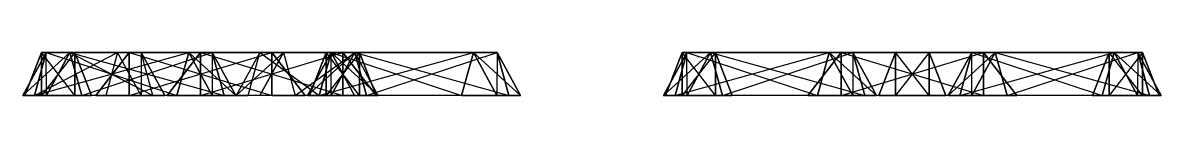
# Model space of a CAD drawing. Extents: x -3500 to 3500, y -22 to 22.
# Drawn here: x -1266.7 to -1204, y 19.7 to 22 of the extents above; entities that cross this region are included whole.
import ezdxf

# ---------------------------------------------------------------- set-up
doc = ezdxf.new("R2010")
doc.units = 0
doc.layers.add('UB3D', color=1, linetype='CONTINUOUS')

msp = doc.modelspace()

# ---------------------------------------------------------------- linework, layer by layer
at = {"layer": 'UB3D', "color": 2}
for points in [[(-1266.689134, 19.685039, 1282.338228), (-1266.043937, 19.685039, 1284.288346), (-1265.392913, 22.047244, 1283.640236)], [(-1265.387165, 19.685039, 1281.042008), (-1266.689134, 19.685039, 1282.338228), (-1264.090945, 22.047244, 1282.344016)], [(-1266.689134, 19.685039, 1282.338228), (-1264.090945, 22.047244, 1282.344016), (-1265.392913, 22.047244, 1283.640236)], [(-1266.689134, 19.685039, 1260.023976), (-1265.392913, 22.047244, 1258.721969), (-1266.043937, 19.685039, 1258.073858)], [(-1266.689134, 19.685039, 1260.023976), (-1265.387165, 19.685039, 1261.320197), (-1265.392913, 22.047244, 1258.721969)], [(-1266.689134, 19.685039, 1323.016102), (-1265.392913, 22.047244, 1321.714094), (-1266.043937, 19.685039, 1321.065984)], [(-1266.689134, 19.685039, 1323.016102), (-1265.387165, 19.685039, 1324.312323), (-1265.392913, 22.047244, 1321.714094)], [(-1265.660551, 19.685039, 1284.82937), (-1265.660551, 22.047244, 1282.992126), (-1266.579173, 19.685039, 1282.992126)], [(-1265.660551, 22.047244, 1282.992126), (-1266.579173, 19.685039, 1282.992126), (-1265.660551, 22.047244, 1259.370079)], [(-1266.579173, 19.685039, 1282.992126), (-1265.660551, 22.047244, 1259.370079), (-1266.579173, 19.685039, 1259.370079)], [(-1265.660551, 22.047244, 1259.370079), (-1266.579173, 19.685039, 1259.370079), (-1265.660551, 19.685039, 1257.532835)], [(-1265.660551, 19.685039, 1347.821496), (-1265.660551, 22.047244, 1345.984252), (-1266.579173, 19.685039, 1345.984252)], [(-1265.660551, 22.047244, 1345.984252), (-1266.579173, 19.685039, 1345.984252), (-1265.660551, 22.047244, 1322.362205)], [(-1266.579173, 19.685039, 1345.984252), (-1265.660551, 22.047244, 1322.362205), (-1266.579173, 19.685039, 1322.362205)], [(-1265.660551, 22.047244, 1322.362205), (-1266.579173, 19.685039, 1322.362205), (-1265.660551, 19.685039, 1320.524961)], [(-1265.660551, 19.685039, 1324.199449), (-1265.660551, 22.047244, 1322.362205), (-1266.579173, 19.685039, 1322.362205)], [(-1265.660551, 22.047244, 1322.362205), (-1266.579173, 19.685039, 1322.362205), (-1265.660551, 22.047244, 1318.425197)], [(-1266.579173, 19.685039, 1322.362205), (-1265.660551, 22.047244, 1318.425197), (-1266.579173, 19.685039, 1318.425197)], [(-1265.660551, 22.047244, 1318.425197), (-1266.579173, 19.685039, 1318.425197), (-1265.660551, 19.685039, 1316.587953)], [(-1266.043937, 19.685039, 1284.288346), (-1265.392913, 22.047244, 1283.640236), (-1258.204921, 19.685039, 1292.162362)], [(-1265.392913, 22.047244, 1258.721969), (-1266.043937, 19.685039, 1258.073858), (-1257.553898, 22.047244, 1250.847953)], [(-1266.043937, 19.685039, 1258.073858), (-1257.553898, 22.047244, 1250.847953), (-1258.204921, 19.685039, 1250.199843)], [(-1265.392913, 22.047244, 1321.714094), (-1266.043937, 19.685039, 1321.065984), (-1261.473386, 22.047244, 1317.777087)], [(-1266.043937, 19.685039, 1321.065984), (-1261.473386, 22.047244, 1317.777087), (-1262.124409, 19.685039, 1317.128976)], [(-1265.660551, 19.685039, 1284.82937), (-1263.823307, 19.685039, 1284.82937), (-1265.660551, 22.047244, 1282.992126)], [(-1263.823307, 19.685039, 1284.82937), (-1265.660551, 22.047244, 1282.992126), (-1263.823307, 22.047244, 1282.992126)], [(-1265.660551, 22.047244, 1282.992126), (-1263.823307, 22.047244, 1282.992126), (-1265.660551, 22.047244, 1259.370079)], [(-1263.823307, 22.047244, 1282.992126), (-1265.660551, 22.047244, 1259.370079), (-1263.823307, 22.047244, 1259.370079)], [(-1265.660551, 22.047244, 1259.370079), (-1263.823307, 22.047244, 1259.370079), (-1265.660551, 19.685039, 1257.532835)], [(-1263.823307, 22.047244, 1259.370079), (-1265.660551, 19.685039, 1257.532835), (-1263.823307, 19.685039, 1257.532835)], [(-1265.660551, 19.685039, 1347.821496), (-1263.823307, 19.685039, 1347.821496), (-1265.660551, 22.047244, 1345.984252)], [(-1263.823307, 19.685039, 1347.821496), (-1265.660551, 22.047244, 1345.984252), (-1263.823307, 22.047244, 1345.984252)], [(-1265.660551, 22.047244, 1345.984252), (-1263.823307, 22.047244, 1345.984252), (-1265.660551, 22.047244, 1322.362205)], [(-1263.823307, 22.047244, 1345.984252), (-1265.660551, 22.047244, 1322.362205), (-1263.823307, 22.047244, 1322.362205)], [(-1265.660551, 22.047244, 1322.362205), (-1263.823307, 22.047244, 1322.362205), (-1265.660551, 19.685039, 1320.524961)], [(-1263.823307, 22.047244, 1322.362205), (-1265.660551, 19.685039, 1320.524961), (-1263.823307, 19.685039, 1320.524961)], [(-1265.660551, 19.685039, 1324.199449), (-1263.823307, 19.685039, 1324.199449), (-1265.660551, 22.047244, 1322.362205)], [(-1263.823307, 19.685039, 1324.199449), (-1265.660551, 22.047244, 1322.362205), (-1263.823307, 22.047244, 1322.362205)], [(-1265.660551, 22.047244, 1322.362205), (-1263.823307, 22.047244, 1322.362205), (-1265.660551, 22.047244, 1318.425197)], [(-1263.823307, 22.047244, 1322.362205), (-1265.660551, 22.047244, 1318.425197), (-1263.823307, 22.047244, 1318.425197)], [(-1265.660551, 22.047244, 1318.425197), (-1263.823307, 22.047244, 1318.425197), (-1265.660551, 19.685039, 1316.587953)], [(-1263.823307, 22.047244, 1318.425197), (-1265.660551, 19.685039, 1316.587953), (-1263.823307, 19.685039, 1316.587953)], [(-1265.392913, 22.047244, 1283.640236), (-1258.204921, 19.685039, 1292.162362), (-1257.553898, 22.047244, 1291.514252)], [(-1264.090945, 22.047244, 1282.344016), (-1265.392913, 22.047244, 1283.640236), (-1256.251929, 22.047244, 1290.218031)], [(-1265.392913, 22.047244, 1283.640236), (-1256.251929, 22.047244, 1290.218031), (-1257.553898, 22.047244, 1291.514252)], [(-1265.387165, 19.685039, 1261.320197), (-1265.392913, 22.047244, 1258.721969), (-1264.090945, 22.047244, 1260.018189)], [(-1265.392913, 22.047244, 1258.721969), (-1264.090945, 22.047244, 1260.018189), (-1257.553898, 22.047244, 1250.847953)], [(-1265.387165, 19.685039, 1324.312323), (-1265.392913, 22.047244, 1321.714094), (-1264.090945, 22.047244, 1323.010315)], [(-1265.392913, 22.047244, 1321.714094), (-1264.090945, 22.047244, 1323.010315), (-1261.473386, 22.047244, 1317.777087)], [(-1265.387165, 19.685039, 1281.042008), (-1264.090945, 22.047244, 1282.344016), (-1263.439921, 19.685039, 1281.695906)], [(-1265.387165, 19.685039, 1261.320197), (-1263.439921, 19.685039, 1260.666299), (-1264.090945, 22.047244, 1260.018189)], [(-1265.387165, 19.685039, 1324.312323), (-1263.439921, 19.685039, 1323.658425), (-1264.090945, 22.047244, 1323.010315)], [(-1264.090945, 22.047244, 1282.344016), (-1263.439921, 19.685039, 1281.695906), (-1256.251929, 22.047244, 1290.218031)], [(-1263.439921, 19.685039, 1260.666299), (-1264.090945, 22.047244, 1260.018189), (-1255.600906, 19.685039, 1252.792283)], [(-1264.090945, 22.047244, 1260.018189), (-1255.600906, 19.685039, 1252.792283), (-1256.251929, 22.047244, 1252.144173)], [(-1264.090945, 22.047244, 1260.018189), (-1257.553898, 22.047244, 1250.847953), (-1256.251929, 22.047244, 1252.144173)], [(-1263.439921, 19.685039, 1323.658425), (-1264.090945, 22.047244, 1323.010315), (-1259.520394, 19.685039, 1319.721417)], [(-1264.090945, 22.047244, 1323.010315), (-1259.520394, 19.685039, 1319.721417), (-1260.171417, 22.047244, 1319.073307)], [(-1264.090945, 22.047244, 1323.010315), (-1261.473386, 22.047244, 1317.777087), (-1260.171417, 22.047244, 1319.073307)], [(-1263.823307, 19.685039, 1284.82937), (-1262.904685, 19.685039, 1282.992126), (-1263.823307, 22.047244, 1282.992126)], [(-1262.904685, 19.685039, 1282.992126), (-1263.823307, 22.047244, 1282.992126), (-1262.904685, 19.685039, 1259.370079)], [(-1263.823307, 22.047244, 1282.992126), (-1262.904685, 19.685039, 1259.370079), (-1263.823307, 22.047244, 1259.370079)], [(-1262.904685, 19.685039, 1259.370079), (-1263.823307, 22.047244, 1259.370079), (-1263.823307, 19.685039, 1257.532835)], [(-1263.823307, 19.685039, 1347.821496), (-1262.904685, 19.685039, 1345.984252), (-1263.823307, 22.047244, 1345.984252)], [(-1262.904685, 19.685039, 1345.984252), (-1263.823307, 22.047244, 1345.984252), (-1262.904685, 19.685039, 1322.362205)], [(-1263.823307, 22.047244, 1345.984252), (-1262.904685, 19.685039, 1322.362205), (-1263.823307, 22.047244, 1322.362205)], [(-1262.904685, 19.685039, 1322.362205), (-1263.823307, 22.047244, 1322.362205), (-1263.823307, 19.685039, 1320.524961)], [(-1263.823307, 19.685039, 1324.199449), (-1262.904685, 19.685039, 1322.362205), (-1263.823307, 22.047244, 1322.362205)], [(-1262.904685, 19.685039, 1322.362205), (-1263.823307, 22.047244, 1322.362205), (-1262.904685, 19.685039, 1318.425197)], [(-1263.823307, 22.047244, 1322.362205), (-1262.904685, 19.685039, 1318.425197), (-1263.823307, 22.047244, 1318.425197)], [(-1262.904685, 19.685039, 1318.425197), (-1263.823307, 22.047244, 1318.425197), (-1263.823307, 19.685039, 1316.587953)], [(-1263.439921, 19.685039, 1281.695906), (-1256.251929, 22.047244, 1290.218031), (-1255.600906, 19.685039, 1289.569921)], [(-1262.659646, 19.685039, 1317.506575), (-1260.822402, 22.047244, 1317.506575), (-1260.822402, 19.685039, 1316.587953)], [(-1262.659646, 19.685039, 1319.343819), (-1260.822402, 19.685039, 1320.262441), (-1260.822402, 22.047244, 1319.343819)], [(-1262.659646, 19.685039, 1317.506575), (-1262.659646, 19.685039, 1319.343819), (-1260.822402, 22.047244, 1317.506575)], [(-1262.659646, 19.685039, 1319.343819), (-1260.822402, 22.047244, 1317.506575), (-1260.822402, 22.047244, 1319.343819)], [(-1261.473386, 22.047244, 1317.777087), (-1262.124409, 19.685039, 1317.128976), (-1260.177165, 19.685039, 1316.475079)], [(-1261.473386, 22.047244, 1317.777087), (-1260.171417, 22.047244, 1319.073307), (-1260.177165, 19.685039, 1316.475079)], [(-1260.822402, 22.047244, 1317.506575), (-1260.822402, 19.685039, 1316.587953), (-1252.983386, 22.047244, 1317.506575)], [(-1260.822402, 19.685039, 1316.587953), (-1252.983386, 22.047244, 1317.506575), (-1252.983386, 19.685039, 1316.587953)], [(-1260.822402, 19.685039, 1320.262441), (-1260.822402, 22.047244, 1319.343819), (-1252.983386, 19.685039, 1320.262441)], [(-1260.822402, 22.047244, 1319.343819), (-1252.983386, 19.685039, 1320.262441), (-1252.983386, 22.047244, 1319.343819)], [(-1260.822402, 22.047244, 1317.506575), (-1260.822402, 22.047244, 1319.343819), (-1252.983386, 22.047244, 1317.506575)], [(-1260.822402, 22.047244, 1319.343819), (-1252.983386, 22.047244, 1317.506575), (-1252.983386, 22.047244, 1319.343819)], [(-1260.171417, 22.047244, 1319.073307), (-1260.177165, 19.685039, 1316.475079), (-1258.875197, 19.685039, 1317.771299)], [(-1259.520394, 19.685039, 1319.721417), (-1260.171417, 22.047244, 1319.073307), (-1258.875197, 19.685039, 1317.771299)], [(-1258.740157, 19.685039, 1289.94752), (-1256.902913, 22.047244, 1289.94752), (-1256.902913, 19.685039, 1289.028898)], [(-1258.740157, 19.685039, 1291.784764), (-1256.902913, 19.685039, 1292.703386), (-1256.902913, 22.047244, 1291.784764)], [(-1258.740157, 19.685039, 1289.94752), (-1258.740157, 19.685039, 1291.784764), (-1256.902913, 22.047244, 1289.94752)], [(-1258.740157, 19.685039, 1291.784764), (-1256.902913, 22.047244, 1289.94752), (-1256.902913, 22.047244, 1291.784764)], [(-1258.740157, 19.685039, 1250.577441), (-1256.902913, 22.047244, 1250.577441), (-1256.902913, 19.685039, 1249.658819)], [(-1258.740157, 19.685039, 1252.414685), (-1256.902913, 19.685039, 1253.333307), (-1256.902913, 22.047244, 1252.414685)], [(-1258.740157, 19.685039, 1250.577441), (-1258.740157, 19.685039, 1252.414685), (-1256.902913, 22.047244, 1250.577441)], [(-1258.740157, 19.685039, 1252.414685), (-1256.902913, 22.047244, 1250.577441), (-1256.902913, 22.047244, 1252.414685)], [(-1258.204921, 19.685039, 1292.162362), (-1257.553898, 22.047244, 1291.514252), (-1256.257677, 19.685039, 1292.81626)], [(-1257.553898, 22.047244, 1250.847953), (-1258.204921, 19.685039, 1250.199843), (-1256.257677, 19.685039, 1249.545945)], [(-1256.251929, 22.047244, 1290.218031), (-1257.553898, 22.047244, 1291.514252), (-1254.955709, 19.685039, 1291.520039)], [(-1257.553898, 22.047244, 1291.514252), (-1254.955709, 19.685039, 1291.520039), (-1256.257677, 19.685039, 1292.81626)], [(-1257.553898, 22.047244, 1250.847953), (-1256.251929, 22.047244, 1252.144173), (-1256.257677, 19.685039, 1249.545945)], [(-1256.902913, 22.047244, 1289.94752), (-1256.902913, 19.685039, 1289.028898), (-1249.063898, 22.047244, 1289.94752)], [(-1256.902913, 19.685039, 1289.028898), (-1249.063898, 22.047244, 1289.94752), (-1249.063898, 19.685039, 1289.028898)], [(-1256.902913, 19.685039, 1292.703386), (-1256.902913, 22.047244, 1291.784764), (-1249.063898, 19.685039, 1292.703386)], [(-1256.902913, 22.047244, 1291.784764), (-1249.063898, 19.685039, 1292.703386), (-1249.063898, 22.047244, 1291.784764)], [(-1256.902913, 22.047244, 1289.94752), (-1256.902913, 22.047244, 1291.784764), (-1249.063898, 22.047244, 1289.94752)], [(-1256.902913, 22.047244, 1291.784764), (-1249.063898, 22.047244, 1289.94752), (-1249.063898, 22.047244, 1291.784764)], [(-1256.902913, 22.047244, 1250.577441), (-1256.902913, 19.685039, 1249.658819), (-1249.063898, 22.047244, 1250.577441)], [(-1256.902913, 19.685039, 1249.658819), (-1249.063898, 22.047244, 1250.577441), (-1249.063898, 19.685039, 1249.658819)], [(-1256.902913, 19.685039, 1253.333307), (-1256.902913, 22.047244, 1252.414685), (-1249.063898, 19.685039, 1253.333307)], [(-1256.902913, 22.047244, 1252.414685), (-1249.063898, 19.685039, 1253.333307), (-1249.063898, 22.047244, 1252.414685)], [(-1256.902913, 22.047244, 1250.577441), (-1256.902913, 22.047244, 1252.414685), (-1249.063898, 22.047244, 1250.577441)], [(-1256.902913, 22.047244, 1252.414685), (-1249.063898, 22.047244, 1250.577441), (-1249.063898, 22.047244, 1252.414685)], [(-1256.251929, 22.047244, 1252.144173), (-1256.257677, 19.685039, 1249.545945), (-1254.955709, 19.685039, 1250.842165)], [(-1256.251929, 22.047244, 1290.218031), (-1255.600906, 19.685039, 1289.569921), (-1254.955709, 19.685039, 1291.520039)], [(-1255.600906, 19.685039, 1252.792283), (-1256.251929, 22.047244, 1252.144173), (-1254.955709, 19.685039, 1250.842165)], [(-1254.930591, 19.685039, 1317.77126), (-1254.285394, 19.685039, 1319.721417), (-1253.63437, 22.047244, 1319.073268)], [(-1253.628622, 19.685039, 1316.475118), (-1254.930591, 19.685039, 1317.77126), (-1252.332402, 22.047244, 1317.777126)], [(-1254.930591, 19.685039, 1317.77126), (-1252.332402, 22.047244, 1317.777126), (-1253.63437, 22.047244, 1319.073268)], [(-1254.285394, 19.685039, 1319.721417), (-1253.63437, 22.047244, 1319.073268), (-1250.365906, 19.685039, 1323.658425)], [(-1253.63437, 22.047244, 1319.073268), (-1250.365906, 19.685039, 1323.658425), (-1249.714882, 22.047244, 1323.010276)], [(-1252.332402, 22.047244, 1317.777126), (-1253.63437, 22.047244, 1319.073268), (-1248.412913, 22.047244, 1321.714134)], [(-1253.63437, 22.047244, 1319.073268), (-1248.412913, 22.047244, 1321.714134), (-1249.714882, 22.047244, 1323.010276)], [(-1253.628622, 19.685039, 1316.475118), (-1252.332402, 22.047244, 1317.777126), (-1251.681378, 19.685039, 1317.128976)], [(-1252.983386, 22.047244, 1317.506575), (-1252.983386, 19.685039, 1316.587953), (-1251.146142, 19.685039, 1317.506575)], [(-1252.983386, 19.685039, 1320.262441), (-1252.983386, 22.047244, 1319.343819), (-1251.146142, 19.685039, 1319.343819)], [(-1252.983386, 22.047244, 1317.506575), (-1252.983386, 22.047244, 1319.343819), (-1251.146142, 19.685039, 1317.506575)], [(-1252.983386, 22.047244, 1319.343819), (-1251.146142, 19.685039, 1317.506575), (-1251.146142, 19.685039, 1319.343819)], [(-1252.332402, 22.047244, 1317.777126), (-1251.681378, 19.685039, 1317.128976), (-1248.412913, 22.047244, 1321.714134)], [(-1251.681378, 19.685039, 1317.128976), (-1248.412913, 22.047244, 1321.714134), (-1247.76189, 19.685039, 1321.065984)], [(-1251.011102, 19.685039, 1291.520039), (-1249.714882, 22.047244, 1290.218031), (-1250.365906, 19.685039, 1289.569921)], [(-1251.011102, 19.685039, 1291.520039), (-1249.709134, 19.685039, 1292.81626), (-1249.714882, 22.047244, 1290.218031)], [(-1251.011102, 19.685039, 1250.842165), (-1250.365906, 19.685039, 1252.792283), (-1249.714882, 22.047244, 1252.144173)], [(-1249.709134, 19.685039, 1249.545945), (-1251.011102, 19.685039, 1250.842165), (-1248.412913, 22.047244, 1250.847953)], [(-1251.011102, 19.685039, 1250.842165), (-1248.412913, 22.047244, 1250.847953), (-1249.714882, 22.047244, 1252.144173)], [(-1249.98252, 19.685039, 1347.821496), (-1249.98252, 22.047244, 1345.984252), (-1250.901142, 19.685039, 1345.984252)], [(-1249.98252, 22.047244, 1345.984252), (-1250.901142, 19.685039, 1345.984252), (-1249.98252, 22.047244, 1322.362205)], [(-1250.901142, 19.685039, 1345.984252), (-1249.98252, 22.047244, 1322.362205), (-1250.901142, 19.685039, 1322.362205)], [(-1249.98252, 22.047244, 1322.362205), (-1250.901142, 19.685039, 1322.362205), (-1249.98252, 19.685039, 1320.524961)], [(-1249.714882, 22.047244, 1290.218031), (-1250.365906, 19.685039, 1289.569921), (-1241.875866, 22.047244, 1282.344016)], [(-1250.365906, 19.685039, 1289.569921), (-1241.875866, 22.047244, 1282.344016), (-1242.52689, 19.685039, 1281.695906)], [(-1250.365906, 19.685039, 1252.792283), (-1249.714882, 22.047244, 1252.144173), (-1242.52689, 19.685039, 1260.666299)], [(-1250.365906, 19.685039, 1323.658425), (-1249.714882, 22.047244, 1323.010276), (-1248.418661, 19.685039, 1324.312283)], [(-1249.98252, 19.685039, 1347.821496), (-1248.145276, 19.685039, 1347.821496), (-1249.98252, 22.047244, 1345.984252)], [(-1248.145276, 19.685039, 1347.821496), (-1249.98252, 22.047244, 1345.984252), (-1248.145276, 22.047244, 1345.984252)], [(-1249.98252, 22.047244, 1345.984252), (-1248.145276, 22.047244, 1345.984252), (-1249.98252, 22.047244, 1322.362205)], [(-1248.145276, 22.047244, 1345.984252), (-1249.98252, 22.047244, 1322.362205), (-1248.145276, 22.047244, 1322.362205)], [(-1249.98252, 22.047244, 1322.362205), (-1248.145276, 22.047244, 1322.362205), (-1249.98252, 19.685039, 1320.524961)], [(-1248.145276, 22.047244, 1322.362205), (-1249.98252, 19.685039, 1320.524961), (-1248.145276, 19.685039, 1320.524961)], [(-1249.709134, 19.685039, 1292.81626), (-1249.714882, 22.047244, 1290.218031), (-1248.412913, 22.047244, 1291.514252)], [(-1249.714882, 22.047244, 1290.218031), (-1248.412913, 22.047244, 1291.514252), (-1241.875866, 22.047244, 1282.344016)], [(-1249.714882, 22.047244, 1252.144173), (-1242.52689, 19.685039, 1260.666299), (-1241.875866, 22.047244, 1260.018189)], [(-1248.412913, 22.047244, 1250.847953), (-1249.714882, 22.047244, 1252.144173), (-1240.573898, 22.047244, 1258.721969)], [(-1249.714882, 22.047244, 1252.144173), (-1240.573898, 22.047244, 1258.721969), (-1241.875866, 22.047244, 1260.018189)], [(-1248.412913, 22.047244, 1321.714134), (-1249.714882, 22.047244, 1323.010276), (-1247.116693, 19.685039, 1323.016142)], [(-1249.714882, 22.047244, 1323.010276), (-1247.116693, 19.685039, 1323.016142), (-1248.418661, 19.685039, 1324.312283)], [(-1249.709134, 19.685039, 1292.81626), (-1247.76189, 19.685039, 1292.162362), (-1248.412913, 22.047244, 1291.514252)], [(-1249.709134, 19.685039, 1249.545945), (-1248.412913, 22.047244, 1250.847953), (-1247.76189, 19.685039, 1250.199843)], [(-1249.063898, 22.047244, 1289.94752), (-1249.063898, 19.685039, 1289.028898), (-1247.226654, 19.685039, 1289.94752)], [(-1249.063898, 19.685039, 1292.703386), (-1249.063898, 22.047244, 1291.784764), (-1247.226654, 19.685039, 1291.784764)], [(-1249.063898, 22.047244, 1289.94752), (-1249.063898, 22.047244, 1291.784764), (-1247.226654, 19.685039, 1289.94752)], [(-1249.063898, 22.047244, 1291.784764), (-1247.226654, 19.685039, 1289.94752), (-1247.226654, 19.685039, 1291.784764)], [(-1249.063898, 22.047244, 1250.577441), (-1249.063898, 19.685039, 1249.658819), (-1247.226654, 19.685039, 1250.577441)], [(-1249.063898, 19.685039, 1253.333307), (-1249.063898, 22.047244, 1252.414685), (-1247.226654, 19.685039, 1252.414685)], [(-1249.063898, 22.047244, 1250.577441), (-1249.063898, 22.047244, 1252.414685), (-1247.226654, 19.685039, 1250.577441)], [(-1249.063898, 22.047244, 1252.414685), (-1247.226654, 19.685039, 1250.577441), (-1247.226654, 19.685039, 1252.414685)], [(-1247.76189, 19.685039, 1292.162362), (-1248.412913, 22.047244, 1291.514252), (-1239.922874, 19.685039, 1284.288346)], [(-1248.412913, 22.047244, 1291.514252), (-1239.922874, 19.685039, 1284.288346), (-1240.573898, 22.047244, 1283.640236)], [(-1248.412913, 22.047244, 1291.514252), (-1241.875866, 22.047244, 1282.344016), (-1240.573898, 22.047244, 1283.640236)], [(-1248.412913, 22.047244, 1250.847953), (-1247.76189, 19.685039, 1250.199843), (-1240.573898, 22.047244, 1258.721969)], [(-1248.412913, 22.047244, 1321.714134), (-1247.76189, 19.685039, 1321.065984), (-1247.116693, 19.685039, 1323.016142)], [(-1248.145276, 19.685039, 1347.821496), (-1247.226654, 19.685039, 1345.984252), (-1248.145276, 22.047244, 1345.984252)], [(-1247.226654, 19.685039, 1345.984252), (-1248.145276, 22.047244, 1345.984252), (-1247.226654, 19.685039, 1322.362205)], [(-1248.145276, 22.047244, 1345.984252), (-1247.226654, 19.685039, 1322.362205), (-1248.145276, 22.047244, 1322.362205)], [(-1247.226654, 19.685039, 1322.362205), (-1248.145276, 22.047244, 1322.362205), (-1248.145276, 19.685039, 1320.524961)], [(-1247.76189, 19.685039, 1250.199843), (-1240.573898, 22.047244, 1258.721969), (-1239.922874, 19.685039, 1258.073858)], [(-1241.875866, 22.047244, 1282.344016), (-1242.52689, 19.685039, 1281.695906), (-1240.579646, 19.685039, 1281.042008)], [(-1242.52689, 19.685039, 1260.666299), (-1241.875866, 22.047244, 1260.018189), (-1240.579646, 19.685039, 1261.320197)], [(-1241.875866, 22.047244, 1282.344016), (-1240.573898, 22.047244, 1283.640236), (-1240.579646, 19.685039, 1281.042008)], [(-1240.573898, 22.047244, 1258.721969), (-1241.875866, 22.047244, 1260.018189), (-1239.277677, 19.685039, 1260.023976)], [(-1241.875866, 22.047244, 1260.018189), (-1239.277677, 19.685039, 1260.023976), (-1240.579646, 19.685039, 1261.320197)], [(-1240.573898, 22.047244, 1283.640236), (-1240.579646, 19.685039, 1281.042008), (-1239.277677, 19.685039, 1282.338228)], [(-1239.922874, 19.685039, 1284.288346), (-1240.573898, 22.047244, 1283.640236), (-1239.277677, 19.685039, 1282.338228)], [(-1240.573898, 22.047244, 1258.721969), (-1239.922874, 19.685039, 1258.073858), (-1239.277677, 19.685039, 1260.023976)], [(-1231.413543, 19.685039, 1282.338228), (-1230.768346, 19.685039, 1284.288346), (-1230.117323, 22.047244, 1283.640236)], [(-1230.111575, 19.685039, 1281.042008), (-1231.413543, 19.685039, 1282.338228), (-1228.815354, 22.047244, 1282.344016)], [(-1231.413543, 19.685039, 1282.338228), (-1228.815354, 22.047244, 1282.344016), (-1230.117323, 22.047244, 1283.640236)], [(-1231.413543, 19.685039, 1271.835), (-1230.117323, 22.047244, 1270.532992), (-1230.768346, 19.685039, 1269.884882)], [(-1231.413543, 19.685039, 1271.835), (-1230.111575, 19.685039, 1273.13122), (-1230.117323, 22.047244, 1270.532992)], [(-1230.384961, 19.685039, 1284.82937), (-1230.384961, 22.047244, 1282.992126), (-1231.303583, 19.685039, 1282.992126)], [(-1230.384961, 22.047244, 1282.992126), (-1231.303583, 19.685039, 1282.992126), (-1230.384961, 22.047244, 1271.181102)], [(-1231.303583, 19.685039, 1282.992126), (-1230.384961, 22.047244, 1271.181102), (-1231.303583, 19.685039, 1271.181102)], [(-1230.384961, 22.047244, 1271.181102), (-1231.303583, 19.685039, 1271.181102), (-1230.384961, 19.685039, 1269.343858)], [(-1230.768346, 19.685039, 1284.288346), (-1230.117323, 22.047244, 1283.640236), (-1222.929331, 19.685039, 1292.162362)], [(-1230.117323, 22.047244, 1270.532992), (-1230.768346, 19.685039, 1269.884882), (-1222.278307, 22.047244, 1262.658976)], [(-1230.768346, 19.685039, 1269.884882), (-1222.278307, 22.047244, 1262.658976), (-1222.929331, 19.685039, 1262.010866)], [(-1230.384961, 19.685039, 1284.82937), (-1228.547717, 19.685039, 1284.82937), (-1230.384961, 22.047244, 1282.992126)], [(-1228.547717, 19.685039, 1284.82937), (-1230.384961, 22.047244, 1282.992126), (-1228.547717, 22.047244, 1282.992126)], [(-1230.384961, 22.047244, 1282.992126), (-1228.547717, 22.047244, 1282.992126), (-1230.384961, 22.047244, 1271.181102)], [(-1228.547717, 22.047244, 1282.992126), (-1230.384961, 22.047244, 1271.181102), (-1228.547717, 22.047244, 1271.181102)], [(-1230.384961, 22.047244, 1271.181102), (-1228.547717, 22.047244, 1271.181102), (-1230.384961, 19.685039, 1269.343858)], [(-1228.547717, 22.047244, 1271.181102), (-1230.384961, 19.685039, 1269.343858), (-1228.547717, 19.685039, 1269.343858)], [(-1230.117323, 22.047244, 1283.640236), (-1222.929331, 19.685039, 1292.162362), (-1222.278307, 22.047244, 1291.514252)], [(-1228.815354, 22.047244, 1282.344016), (-1230.117323, 22.047244, 1283.640236), (-1220.976339, 22.047244, 1290.218031)], [(-1230.117323, 22.047244, 1283.640236), (-1220.976339, 22.047244, 1290.218031), (-1222.278307, 22.047244, 1291.514252)], [(-1230.111575, 19.685039, 1273.13122), (-1230.117323, 22.047244, 1270.532992), (-1228.815354, 22.047244, 1271.829213)], [(-1230.117323, 22.047244, 1270.532992), (-1228.815354, 22.047244, 1271.829213), (-1222.278307, 22.047244, 1262.658976)], [(-1230.111575, 19.685039, 1281.042008), (-1228.815354, 22.047244, 1282.344016), (-1228.164331, 19.685039, 1281.695906)], [(-1230.111575, 19.685039, 1273.13122), (-1228.164331, 19.685039, 1272.477323), (-1228.815354, 22.047244, 1271.829213)], [(-1228.815354, 22.047244, 1282.344016), (-1228.164331, 19.685039, 1281.695906), (-1220.976339, 22.047244, 1290.218031)], [(-1228.164331, 19.685039, 1272.477323), (-1228.815354, 22.047244, 1271.829213), (-1220.325315, 19.685039, 1264.603307)], [(-1228.815354, 22.047244, 1271.829213), (-1220.325315, 19.685039, 1264.603307), (-1220.976339, 22.047244, 1263.955197)], [(-1228.815354, 22.047244, 1271.829213), (-1222.278307, 22.047244, 1262.658976), (-1220.976339, 22.047244, 1263.955197)], [(-1228.547717, 19.685039, 1284.82937), (-1227.629094, 19.685039, 1282.992126), (-1228.547717, 22.047244, 1282.992126)], [(-1227.629094, 19.685039, 1282.992126), (-1228.547717, 22.047244, 1282.992126), (-1227.629094, 19.685039, 1271.181102)], [(-1228.547717, 22.047244, 1282.992126), (-1227.629094, 19.685039, 1271.181102), (-1228.547717, 22.047244, 1271.181102)], [(-1227.629094, 19.685039, 1271.181102), (-1228.547717, 22.047244, 1271.181102), (-1228.547717, 19.685039, 1269.343858)], [(-1228.164331, 19.685039, 1281.695906), (-1220.976339, 22.047244, 1290.218031), (-1220.325315, 19.685039, 1289.569921)], [(-1223.464567, 19.685039, 1289.94752), (-1221.627323, 22.047244, 1289.94752), (-1221.627323, 19.685039, 1289.028898)], [(-1223.464567, 19.685039, 1291.784764), (-1221.627323, 19.685039, 1292.703386), (-1221.627323, 22.047244, 1291.784764)], [(-1223.464567, 19.685039, 1289.94752), (-1223.464567, 19.685039, 1291.784764), (-1221.627323, 22.047244, 1289.94752)], [(-1223.464567, 19.685039, 1291.784764), (-1221.627323, 22.047244, 1289.94752), (-1221.627323, 22.047244, 1291.784764)], [(-1223.464567, 19.685039, 1262.388465), (-1221.627323, 22.047244, 1262.388465), (-1221.627323, 19.685039, 1261.469843)], [(-1223.464567, 19.685039, 1264.225709), (-1221.627323, 19.685039, 1265.144331), (-1221.627323, 22.047244, 1264.225709)], [(-1223.464567, 19.685039, 1262.388465), (-1223.464567, 19.685039, 1264.225709), (-1221.627323, 22.047244, 1262.388465)], [(-1223.464567, 19.685039, 1264.225709), (-1221.627323, 22.047244, 1262.388465), (-1221.627323, 22.047244, 1264.225709)], [(-1222.929331, 19.685039, 1292.162362), (-1222.278307, 22.047244, 1291.514252), (-1220.982087, 19.685039, 1292.81626)], [(-1222.278307, 22.047244, 1262.658976), (-1222.929331, 19.685039, 1262.010866), (-1220.982087, 19.685039, 1261.356969)], [(-1220.976339, 22.047244, 1290.218031), (-1222.278307, 22.047244, 1291.514252), (-1219.680118, 19.685039, 1291.520039)], [(-1222.278307, 22.047244, 1291.514252), (-1219.680118, 19.685039, 1291.520039), (-1220.982087, 19.685039, 1292.81626)], [(-1222.278307, 22.047244, 1262.658976), (-1220.976339, 22.047244, 1263.955197), (-1220.982087, 19.685039, 1261.356969)], [(-1221.627323, 22.047244, 1289.94752), (-1221.627323, 19.685039, 1289.028898), (-1213.788307, 22.047244, 1289.94752)], [(-1221.627323, 19.685039, 1289.028898), (-1213.788307, 22.047244, 1289.94752), (-1213.788307, 19.685039, 1289.028898)], [(-1221.627323, 19.685039, 1292.703386), (-1221.627323, 22.047244, 1291.784764), (-1213.788307, 19.685039, 1292.703386)], [(-1221.627323, 22.047244, 1291.784764), (-1213.788307, 19.685039, 1292.703386), (-1213.788307, 22.047244, 1291.784764)], [(-1221.627323, 22.047244, 1289.94752), (-1221.627323, 22.047244, 1291.784764), (-1213.788307, 22.047244, 1289.94752)], [(-1221.627323, 22.047244, 1291.784764), (-1213.788307, 22.047244, 1289.94752), (-1213.788307, 22.047244, 1291.784764)], [(-1221.627323, 22.047244, 1262.388465), (-1221.627323, 19.685039, 1261.469843), (-1213.788307, 22.047244, 1262.388465)], [(-1221.627323, 19.685039, 1261.469843), (-1213.788307, 22.047244, 1262.388465), (-1213.788307, 19.685039, 1261.469843)], [(-1221.627323, 19.685039, 1265.144331), (-1221.627323, 22.047244, 1264.225709), (-1213.788307, 19.685039, 1265.144331)], [(-1221.627323, 22.047244, 1264.225709), (-1213.788307, 19.685039, 1265.144331), (-1213.788307, 22.047244, 1264.225709)], [(-1221.627323, 22.047244, 1262.388465), (-1221.627323, 22.047244, 1264.225709), (-1213.788307, 22.047244, 1262.388465)], [(-1221.627323, 22.047244, 1264.225709), (-1213.788307, 22.047244, 1262.388465), (-1213.788307, 22.047244, 1264.225709)], [(-1220.976339, 22.047244, 1263.955197), (-1220.982087, 19.685039, 1261.356969), (-1219.680118, 19.685039, 1262.653189)], [(-1220.976339, 22.047244, 1290.218031), (-1220.325315, 19.685039, 1289.569921), (-1219.680118, 19.685039, 1291.520039)], [(-1220.325315, 19.685039, 1264.603307), (-1220.976339, 22.047244, 1263.955197), (-1219.680118, 19.685039, 1262.653189)], [(-1218.626417, 19.685039, 1347.821496), (-1218.626417, 22.047244, 1345.984252), (-1219.545039, 19.685039, 1345.984252)], [(-1218.626417, 22.047244, 1345.984252), (-1219.545039, 19.685039, 1345.984252), (-1218.626417, 22.047244, 1322.362205)], [(-1219.545039, 19.685039, 1345.984252), (-1218.626417, 22.047244, 1322.362205), (-1219.545039, 19.685039, 1322.362205)], [(-1218.626417, 22.047244, 1322.362205), (-1219.545039, 19.685039, 1322.362205), (-1218.626417, 19.685039, 1320.524961)], [(-1218.626417, 19.685039, 1316.325433), (-1218.626417, 22.047244, 1314.488189), (-1219.545039, 19.685039, 1314.488189)], [(-1218.626417, 22.047244, 1314.488189), (-1219.545039, 19.685039, 1314.488189), (-1218.626417, 22.047244, 1310.551181)], [(-1219.545039, 19.685039, 1314.488189), (-1218.626417, 22.047244, 1310.551181), (-1219.545039, 19.685039, 1310.551181)], [(-1218.626417, 22.047244, 1310.551181), (-1219.545039, 19.685039, 1310.551181), (-1218.626417, 19.685039, 1308.713937)], [(-1218.626417, 19.685039, 1347.821496), (-1216.789173, 19.685039, 1347.821496), (-1218.626417, 22.047244, 1345.984252)], [(-1216.789173, 19.685039, 1347.821496), (-1218.626417, 22.047244, 1345.984252), (-1216.789173, 22.047244, 1345.984252)], [(-1218.626417, 22.047244, 1345.984252), (-1216.789173, 22.047244, 1345.984252), (-1218.626417, 22.047244, 1322.362205)], [(-1216.789173, 22.047244, 1345.984252), (-1218.626417, 22.047244, 1322.362205), (-1216.789173, 22.047244, 1322.362205)], [(-1218.626417, 22.047244, 1322.362205), (-1216.789173, 22.047244, 1322.362205), (-1218.626417, 19.685039, 1320.524961)], [(-1216.789173, 22.047244, 1322.362205), (-1218.626417, 19.685039, 1320.524961), (-1216.789173, 19.685039, 1320.524961)], [(-1218.626417, 19.685039, 1316.325433), (-1216.789173, 19.685039, 1316.325433), (-1218.626417, 22.047244, 1314.488189)], [(-1216.789173, 19.685039, 1316.325433), (-1218.626417, 22.047244, 1314.488189), (-1216.789173, 22.047244, 1314.488189)], [(-1218.626417, 22.047244, 1314.488189), (-1216.789173, 22.047244, 1314.488189), (-1218.626417, 22.047244, 1310.551181)], [(-1216.789173, 22.047244, 1314.488189), (-1218.626417, 22.047244, 1310.551181), (-1216.789173, 22.047244, 1310.551181)], [(-1218.626417, 22.047244, 1310.551181), (-1216.789173, 22.047244, 1310.551181), (-1218.626417, 19.685039, 1308.713937)], [(-1216.789173, 22.047244, 1310.551181), (-1218.626417, 19.685039, 1308.713937), (-1216.789173, 19.685039, 1308.713937)], [(-1216.789173, 19.685039, 1347.821496), (-1215.870551, 19.685039, 1345.984252), (-1216.789173, 22.047244, 1345.984252)], [(-1215.870551, 19.685039, 1345.984252), (-1216.789173, 22.047244, 1345.984252), (-1215.870551, 19.685039, 1322.362205)], [(-1216.789173, 22.047244, 1345.984252), (-1215.870551, 19.685039, 1322.362205), (-1216.789173, 22.047244, 1322.362205)], [(-1215.870551, 19.685039, 1322.362205), (-1216.789173, 22.047244, 1322.362205), (-1216.789173, 19.685039, 1320.524961)], [(-1216.789173, 19.685039, 1316.325433), (-1215.870551, 19.685039, 1314.488189), (-1216.789173, 22.047244, 1314.488189)], [(-1215.870551, 19.685039, 1314.488189), (-1216.789173, 22.047244, 1314.488189), (-1215.870551, 19.685039, 1310.551181)], [(-1216.789173, 22.047244, 1314.488189), (-1215.870551, 19.685039, 1310.551181), (-1216.789173, 22.047244, 1310.551181)], [(-1215.870551, 19.685039, 1310.551181), (-1216.789173, 22.047244, 1310.551181), (-1216.789173, 19.685039, 1308.713937)], [(-1215.735512, 19.685039, 1291.520039), (-1214.439291, 22.047244, 1290.218031), (-1215.090315, 19.685039, 1289.569921)], [(-1215.735512, 19.685039, 1291.520039), (-1214.433543, 19.685039, 1292.81626), (-1214.439291, 22.047244, 1290.218031)], [(-1215.735512, 19.685039, 1262.653189), (-1215.090315, 19.685039, 1264.603307), (-1214.439291, 22.047244, 1263.955197)], [(-1214.433543, 19.685039, 1261.356969), (-1215.735512, 19.685039, 1262.653189), (-1213.137323, 22.047244, 1262.658976)], [(-1215.735512, 19.685039, 1262.653189), (-1213.137323, 22.047244, 1262.658976), (-1214.439291, 22.047244, 1263.955197)], [(-1214.439291, 22.047244, 1290.218031), (-1215.090315, 19.685039, 1289.569921), (-1206.600276, 22.047244, 1282.344016)], [(-1215.090315, 19.685039, 1289.569921), (-1206.600276, 22.047244, 1282.344016), (-1207.251299, 19.685039, 1281.695906)], [(-1215.090315, 19.685039, 1264.603307), (-1214.439291, 22.047244, 1263.955197), (-1207.251299, 19.685039, 1272.477323)], [(-1214.433543, 19.685039, 1292.81626), (-1214.439291, 22.047244, 1290.218031), (-1213.137323, 22.047244, 1291.514252)], [(-1214.439291, 22.047244, 1290.218031), (-1213.137323, 22.047244, 1291.514252), (-1206.600276, 22.047244, 1282.344016)], [(-1214.439291, 22.047244, 1263.955197), (-1207.251299, 19.685039, 1272.477323), (-1206.600276, 22.047244, 1271.829213)], [(-1213.137323, 22.047244, 1262.658976), (-1214.439291, 22.047244, 1263.955197), (-1205.298307, 22.047244, 1270.532992)], [(-1214.439291, 22.047244, 1263.955197), (-1205.298307, 22.047244, 1270.532992), (-1206.600276, 22.047244, 1271.829213)], [(-1214.433543, 19.685039, 1292.81626), (-1212.486299, 19.685039, 1292.162362), (-1213.137323, 22.047244, 1291.514252)], [(-1214.433543, 19.685039, 1261.356969), (-1213.137323, 22.047244, 1262.658976), (-1212.486299, 19.685039, 1262.010866)], [(-1213.788307, 22.047244, 1289.94752), (-1213.788307, 19.685039, 1289.028898), (-1211.951063, 19.685039, 1289.94752)], [(-1213.788307, 19.685039, 1292.703386), (-1213.788307, 22.047244, 1291.784764), (-1211.951063, 19.685039, 1291.784764)], [(-1213.788307, 22.047244, 1289.94752), (-1213.788307, 22.047244, 1291.784764), (-1211.951063, 19.685039, 1289.94752)], [(-1213.788307, 22.047244, 1291.784764), (-1211.951063, 19.685039, 1289.94752), (-1211.951063, 19.685039, 1291.784764)], [(-1213.788307, 22.047244, 1262.388465), (-1213.788307, 19.685039, 1261.469843), (-1211.951063, 19.685039, 1262.388465)], [(-1213.788307, 19.685039, 1265.144331), (-1213.788307, 22.047244, 1264.225709), (-1211.951063, 19.685039, 1264.225709)], [(-1213.788307, 22.047244, 1262.388465), (-1213.788307, 22.047244, 1264.225709), (-1211.951063, 19.685039, 1262.388465)], [(-1213.788307, 22.047244, 1264.225709), (-1211.951063, 19.685039, 1262.388465), (-1211.951063, 19.685039, 1264.225709)], [(-1212.486299, 19.685039, 1292.162362), (-1213.137323, 22.047244, 1291.514252), (-1204.647283, 19.685039, 1284.288346)], [(-1213.137323, 22.047244, 1291.514252), (-1204.647283, 19.685039, 1284.288346), (-1205.298307, 22.047244, 1283.640236)], [(-1213.137323, 22.047244, 1291.514252), (-1206.600276, 22.047244, 1282.344016), (-1205.298307, 22.047244, 1283.640236)], [(-1213.137323, 22.047244, 1262.658976), (-1212.486299, 19.685039, 1262.010866), (-1205.298307, 22.047244, 1270.532992)], [(-1212.486299, 19.685039, 1262.010866), (-1205.298307, 22.047244, 1270.532992), (-1204.647283, 19.685039, 1269.884882)], [(-1206.867913, 19.685039, 1284.82937), (-1206.867913, 22.047244, 1282.992126), (-1207.786535, 19.685039, 1282.992126)], [(-1206.867913, 22.047244, 1282.992126), (-1207.786535, 19.685039, 1282.992126), (-1206.867913, 22.047244, 1271.181102)], [(-1207.786535, 19.685039, 1282.992126), (-1206.867913, 22.047244, 1271.181102), (-1207.786535, 19.685039, 1271.181102)], [(-1206.867913, 22.047244, 1271.181102), (-1207.786535, 19.685039, 1271.181102), (-1206.867913, 19.685039, 1269.343858)], [(-1206.600276, 22.047244, 1282.344016), (-1207.251299, 19.685039, 1281.695906), (-1205.304055, 19.685039, 1281.042008)], [(-1207.251299, 19.685039, 1272.477323), (-1206.600276, 22.047244, 1271.829213), (-1205.304055, 19.685039, 1273.13122)], [(-1206.867913, 19.685039, 1284.82937), (-1205.030669, 19.685039, 1284.82937), (-1206.867913, 22.047244, 1282.992126)], [(-1205.030669, 19.685039, 1284.82937), (-1206.867913, 22.047244, 1282.992126), (-1205.030669, 22.047244, 1282.992126)], [(-1206.867913, 22.047244, 1282.992126), (-1205.030669, 22.047244, 1282.992126), (-1206.867913, 22.047244, 1271.181102)], [(-1205.030669, 22.047244, 1282.992126), (-1206.867913, 22.047244, 1271.181102), (-1205.030669, 22.047244, 1271.181102)], [(-1206.867913, 22.047244, 1271.181102), (-1205.030669, 22.047244, 1271.181102), (-1206.867913, 19.685039, 1269.343858)], [(-1205.030669, 22.047244, 1271.181102), (-1206.867913, 19.685039, 1269.343858), (-1205.030669, 19.685039, 1269.343858)], [(-1206.600276, 22.047244, 1282.344016), (-1205.298307, 22.047244, 1283.640236), (-1205.304055, 19.685039, 1281.042008)], [(-1205.298307, 22.047244, 1270.532992), (-1206.600276, 22.047244, 1271.829213), (-1204.002087, 19.685039, 1271.835)], [(-1206.600276, 22.047244, 1271.829213), (-1204.002087, 19.685039, 1271.835), (-1205.304055, 19.685039, 1273.13122)], [(-1205.298307, 22.047244, 1283.640236), (-1205.304055, 19.685039, 1281.042008), (-1204.002087, 19.685039, 1282.338228)], [(-1204.647283, 19.685039, 1284.288346), (-1205.298307, 22.047244, 1283.640236), (-1204.002087, 19.685039, 1282.338228)], [(-1205.298307, 22.047244, 1270.532992), (-1204.647283, 19.685039, 1269.884882), (-1204.002087, 19.685039, 1271.835)], [(-1205.030669, 19.685039, 1284.82937), (-1204.112047, 19.685039, 1282.992126), (-1205.030669, 22.047244, 1282.992126)], [(-1204.112047, 19.685039, 1282.992126), (-1205.030669, 22.047244, 1282.992126), (-1204.112047, 19.685039, 1271.181102)], [(-1205.030669, 22.047244, 1282.992126), (-1204.112047, 19.685039, 1271.181102), (-1205.030669, 22.047244, 1271.181102)], [(-1204.112047, 19.685039, 1271.181102), (-1205.030669, 22.047244, 1271.181102), (-1205.030669, 19.685039, 1269.343858)]]:
    msp.add_3dface(points, dxfattribs=at)

doc.saveas('drawing.dxf')
